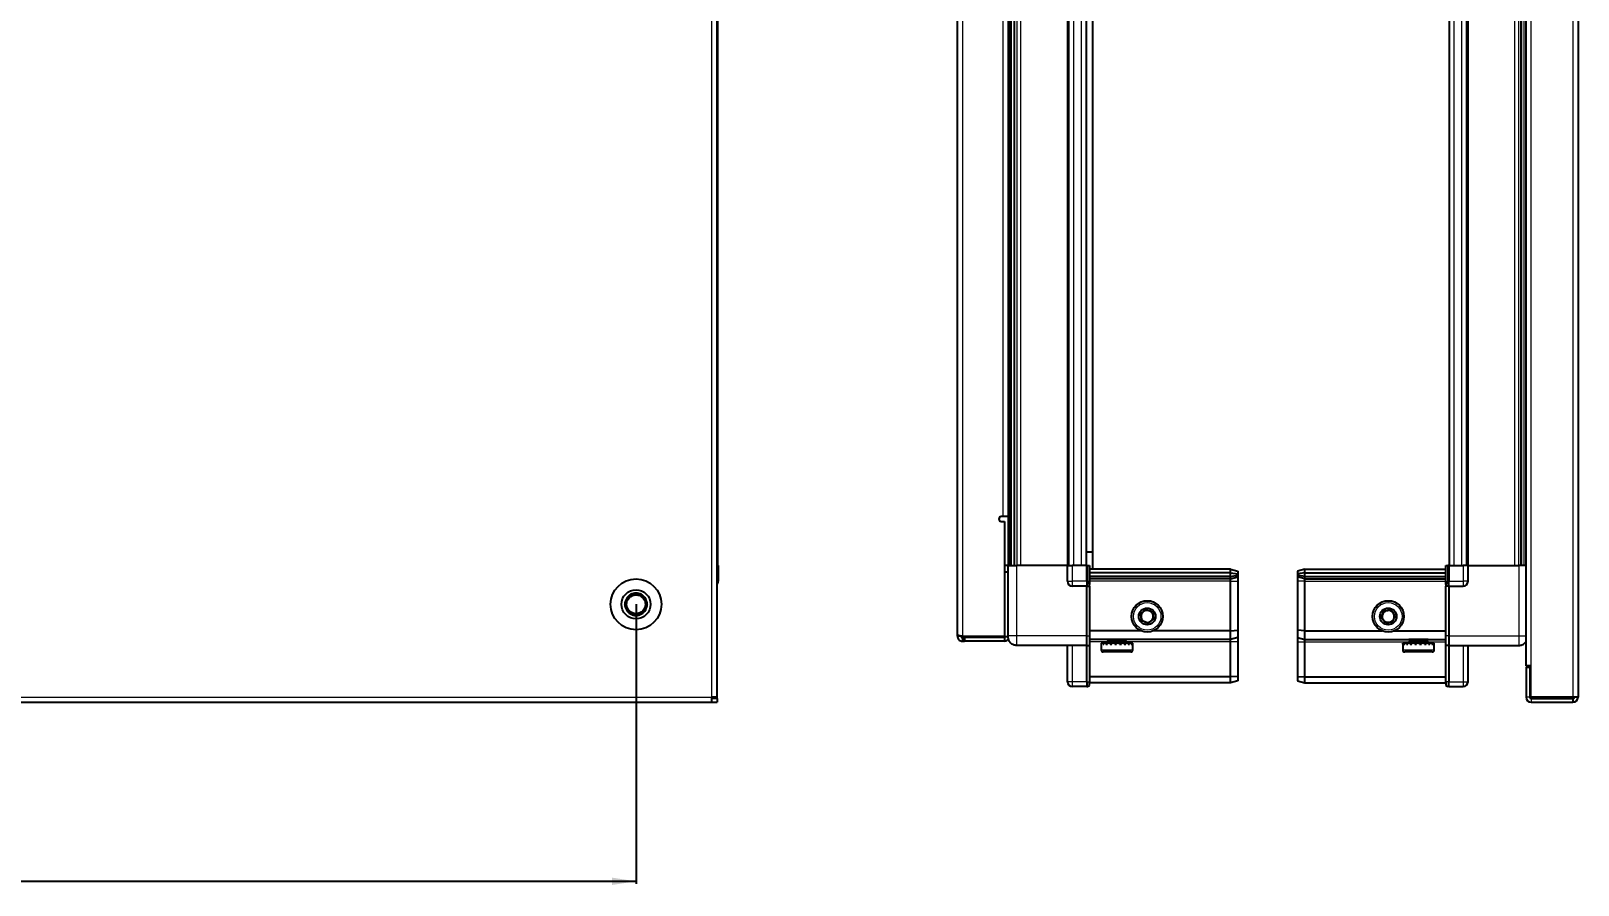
# Model space of a CAD drawing. Header units: millimetres. Extents: x 834 to 3132, y 741 to 1858.
# Drawn here: x 1474 to 2113, y 1152 to 1505 of the extents above; entities that cross this region are included whole.
import ezdxf

# ---------------------------------------------------------------- set-up
doc = ezdxf.new("R2010")
doc.units = ezdxf.units.MM
doc.layers.add('FORMAT', color=7, linetype='Continuous')
doc.styles.add('SLDTEXTSTYLE0', font='TXT', dxfattribs={"width": 0.75})
doc.dimstyles.new('SLDDIMSTYLE0', dxfattribs={"dimtxt": 20, "dimasz": 10, "dimexe": 0, "dimexo": 0.0625, "dimgap": 5, "dimtad": 2, "dimdec": 1, "dimrnd": 1e-09, "dimzin": 12, "dimdsep": 46, "dimtxsty": 'SLDTEXTSTYLE0', "dimsah": 1, "dimcen": 0.09, "dimadec": 0, "dimazin": 3, "dimtfac": 1, "dimtofl": 0, "dimtmove": 0, "dimatfit": 3, "dimfxl": 0, "dimfrac": 2, "dimtolj": 1, "dimtzin": 12, "dimarcsym": 0})

# ---------------------------------------------------------------- blocks, each defined once
blk = doc.blocks.new('_D_2')
at = {"layer": 'FORMAT'}
for p, q in [((991.82, 1267.75), (991.82, 1152.26)), ((1723.82, 1267.75), (1723.82, 1152.26)), ((991.82, 1153.26), (1723.82, 1153.26))]:
    blk.add_line(p, q, dxfattribs=at)
for points in [[(991.82, 1153.26), (1001.82, 1151.72), (1001.82, 1154.8)], [(1723.82, 1153.26), (1713.82, 1154.8), (1713.82, 1151.72)]]:
    blk.add_solid(points, dxfattribs=at)
at = {"layer": 'FORMAT', "insert": (1335.66, 1179.04), "char_height": 20, "attachment_point": 1, "style": 'SLDTEXTSTYLE0'}
blk.add_mtext('732', dxfattribs=at)

msp = doc.modelspace()

# ---------------------------------------------------------------- linework, layer by layer
at = {"color": 8, "linetype": 'Continuous', "lineweight": 18}
for p, q in [((1755.22, 1229.36), (1755.22, 1724.16)), ((2111.32, 1724.16), (2111.32, 1229.36)), ((2093.92, 1711.26), (2093.92, 1242.26)), ((1858.82, 1699.01), (1858.82, 1254.51)), ((1878.96, 1669.76), (1878.96, 1283.76)), ((1881.4, 1283.76), (1881.4, 1669.76)), ((1882.82, 1669.76), (1882.82, 1283.76)), ((1902.22, 1283.76), (1902.22, 1669.76)), ((1904.87, 1283.76), (1904.87, 1669.76)), ((1908.07, 1283.76), (1908.07, 1669.76)), ((2062.07, 1669.76), (2062.07, 1283.76)), ((2065.27, 1669.76), (2065.27, 1283.76)), ((2067.92, 1669.76), (2067.92, 1283.76)), ((2087.32, 1283.76), (2087.32, 1669.76)), ((2088.74, 1669.76), (2088.74, 1283.76)), ((2091.18, 1283.76), (2091.18, 1669.76)), ((1875.62, 1304.01), (1875.62, 1649.51)), ((1877.72, 1283.76), (1877.72, 1304.01)), ((1881.22, 1283.76), (1881.22, 1254.76)), ((1904.22, 1283.76), (1904.22, 1277.26)), ((2059.92, 1283.76), (2059.59, 1283.76)), ((2065.92, 1283.76), (2065.92, 1277.26)), ((2088.92, 1283.76), (2088.92, 1254.76)), ((1757.32, 1277.26), (1757.82, 1277.26)), ((1902.22, 1277.26), (1904.22, 1277.26)), ((1904.22, 1277.26), (1904.22, 1275.26)), ((1910.22, 1277.26), (1904.22, 1277.26)), ((1910.22, 1277.26), (1910.55, 1277.26)), ((1911.42, 1275.06), (1910.22, 1275.06)), ((1969.72, 1277.26), (1911.42, 1277.26)), ((1969.72, 1277.26), (1972.72, 1277.26)), ((2000.42, 1277.26), (1997.42, 1277.26)), ((2000.42, 1277.26), (2058.72, 1277.26)), ((2059.92, 1275.06), (2058.72, 1275.06)), ((2059.92, 1277.26), (2059.59, 1277.26)), ((2059.92, 1277.26), (2065.92, 1277.26)), ((2067.92, 1277.26), (2065.92, 1277.26)), ((2065.92, 1277.26), (2065.92, 1275.26)), ((1910.22, 1254.76), (1881.22, 1254.76)), ((1910.22, 1254.76), (1911.42, 1254.76)), ((2059.92, 1254.76), (2058.72, 1254.76)), ((2059.92, 1254.76), (2088.92, 1254.76)), ((1904.22, 1250.76), (1904.22, 1235.76)), ((1911.42, 1250.56), (1910.22, 1250.56)), ((1918.72, 1252.26), (1911.42, 1252.26)), ((1916.39, 1248.86), (1916.22, 1248.86)), ((1929.22, 1248.86), (1916.39, 1248.86)), ((1969.72, 1252.26), (1926.72, 1252.26)), ((1972.72, 1252.26), (1969.72, 1252.26)), ((1997.42, 1252.26), (2000.42, 1252.26)), ((2000.42, 1252.26), (2043.42, 1252.26)), ((2053.92, 1248.86), (2040.92, 1248.86)), ((2051.42, 1252.26), (2058.72, 1252.26)), ((2059.92, 1250.56), (2058.72, 1250.56)), ((2065.92, 1250.76), (2065.92, 1235.76)), ((1904.22, 1235.76), (1902.22, 1235.76)), ((1904.22, 1235.76), (1904.22, 1233.76)), ((1910.22, 1235.76), (1904.22, 1235.76)), ((1910.22, 1235.76), (1911.42, 1235.76)), ((2059.92, 1235.76), (2058.72, 1235.76)), ((2059.92, 1235.76), (2065.92, 1235.76)), ((2065.92, 1235.76), (2067.92, 1235.76)), ((2065.92, 1235.76), (2065.92, 1233.76)), ((960.42, 1229.36), (1755.22, 1229.36)), ((2093.42, 1229.36), (2091.92, 1229.36)), ((2094.02, 1228.76), (2094.02, 1227.26))]:
    msp.add_line(p, q, dxfattribs=at)
at = {"color": 7, "linetype": 'Continuous', "lineweight": 25}
for p, q in [((1757.32, 1229.36), (1757.32, 1724.16)), ((2113.42, 1724.16), (2113.42, 1229.36)), ((2091.82, 1711.26), (2091.82, 1242.26)), ((1856.72, 1255.11), (1856.72, 1698.41)), ((1757.67, 1283.76), (1757.67, 1669.76)), ((1878.37, 1283.76), (1878.37, 1669.76)), ((1880.16, 1669.76), (1880.16, 1283.76)), ((1880.2, 1669.76), (1880.2, 1283.76)), ((1902.87, 1283.76), (1902.87, 1669.76)), ((1910.07, 1283.76), (1910.07, 1669.76)), ((2060.07, 1669.76), (2060.07, 1283.76)), ((2067.27, 1669.76), (2067.27, 1283.76)), ((2089.94, 1283.76), (2089.94, 1669.76)), ((2089.98, 1283.76), (2089.98, 1669.76)), ((2091.77, 1669.76), (2091.77, 1283.76)), ((1912.57, 1662.76), (1912.57, 1289.26)), ((1877.72, 1649.51), (1877.72, 1304.01)), ((1875.62, 1304.01), (1874.87, 1304.01)), ((1874.87, 1302.01), (1876.22, 1302.01)), ((1877.72, 1304.01), (1875.62, 1304.01)), ((1876.22, 1302.01), (1876.22, 1254.51)), ((1912.57, 1289.26), (1910.07, 1289.26)), ((1912.57, 1289.26), (1912.57, 1282.26)), ((1757.32, 1283.76), (1757.82, 1283.76)), ((1757.82, 1283.76), (1757.82, 1283.76)), ((1757.82, 1277.26), (1757.82, 1283.76)), ((1757.82, 1283.76), (1757.82, 1277.26)), ((1877.72, 1283.76), (1876.22, 1283.76)), ((1877.72, 1281.01), (1876.22, 1281.01)), ((1877.72, 1254.76), (1877.72, 1283.76)), ((1902.22, 1283.76), (1881.22, 1283.76)), ((1902.22, 1277.26), (1902.22, 1283.76)), ((1902.22, 1283.76), (1904.22, 1283.76)), ((1910.22, 1283.76), (1904.22, 1283.76)), ((1910.22, 1283.76), (1910.55, 1283.76)), ((1910.22, 1277.26), (1910.22, 1283.76)), ((1910.55, 1277.26), (1910.55, 1283.76)), ((1910.55, 1283.76), (1911.42, 1283.76)), ((1911.42, 1283.76), (1911.42, 1275.93)), ((1969.72, 1282.26), (1911.42, 1282.26)), ((1969.72, 1280.76), (1911.42, 1280.76)), ((1969.72, 1280.76), (1969.72, 1282.26)), ((1969.72, 1282.26), (1972.72, 1281.45)), ((1969.72, 1279.26), (1969.72, 1280.76)), ((1969.72, 1280.76), (1972.72, 1280.3)), ((1969.72, 1279.26), (1972.72, 1279.8)), ((1972.72, 1281.45), (1972.72, 1280.3)), ((1972.72, 1280.3), (1972.72, 1279.8)), ((1972.72, 1279.8), (1972.72, 1279.06)), ((2000.42, 1282.26), (1997.42, 1281.45)), ((1997.42, 1281.45), (1997.42, 1280.3)), ((2000.42, 1280.76), (1997.42, 1280.3)), ((1997.42, 1280.3), (1997.42, 1279.8)), ((2000.42, 1279.26), (1997.42, 1279.8)), ((1997.42, 1279.8), (1997.42, 1279.06)), ((2000.42, 1280.76), (2000.42, 1282.26)), ((2000.42, 1282.26), (2058.72, 1282.26)), ((2000.42, 1280.76), (2058.72, 1280.76)), ((2000.42, 1279.26), (2000.42, 1280.76)), ((2058.72, 1275.93), (2058.72, 1283.76)), ((2058.72, 1283.76), (2059.59, 1283.76)), ((2059.59, 1283.76), (2059.59, 1283.76)), ((2059.59, 1283.76), (2059.59, 1277.26)), ((2059.92, 1283.76), (2059.59, 1283.76)), ((2059.92, 1283.76), (2059.92, 1277.26)), ((2059.92, 1283.76), (2059.92, 1283.76)), ((2059.92, 1283.76), (2059.92, 1277.26)), ((2059.92, 1283.76), (2065.92, 1283.76)), ((2067.92, 1283.76), (2065.92, 1283.76)), ((2067.92, 1277.26), (2067.92, 1283.76)), ((2067.92, 1283.76), (2088.92, 1283.76)), ((1910.22, 1275.26), (1904.22, 1275.26)), ((1910.22, 1277.26), (1910.22, 1275.26)), ((1910.22, 1277.26), (1910.22, 1275.26)), ((1910.22, 1275.26), (1911.42, 1275.26)), ((1910.22, 1275.06), (1910.22, 1275.26)), ((1910.22, 1254.76), (1910.22, 1275.06)), ((1969.72, 1279.26), (1911.42, 1279.26)), ((1969.72, 1278.26), (1911.42, 1278.26)), ((1911.42, 1275.26), (1911.42, 1275.93)), ((1911.42, 1275.26), (1911.42, 1275.06)), ((1911.42, 1275.06), (1911.42, 1254.76)), ((1969.72, 1278.26), (1969.72, 1279.26)), ((1969.72, 1278.26), (1972.72, 1279.06)), ((1969.72, 1277.26), (1969.72, 1278.26)), ((1969.72, 1256.76), (1969.72, 1277.26)), ((1972.72, 1279.06), (1972.72, 1277.26)), ((1972.72, 1277.26), (1972.72, 1257.09)), ((2000.42, 1278.26), (1997.42, 1279.06)), ((1997.42, 1279.06), (1997.42, 1277.26)), ((1997.42, 1277.26), (1997.42, 1257.09)), ((2000.42, 1279.26), (2058.72, 1279.26)), ((2000.42, 1278.26), (2000.42, 1279.26)), ((2000.42, 1278.26), (2058.72, 1278.26)), ((2000.42, 1277.26), (2000.42, 1278.26)), ((2000.42, 1256.76), (2000.42, 1277.26)), ((2058.72, 1275.93), (2058.72, 1275.26)), ((2059.92, 1275.26), (2058.72, 1275.26)), ((2058.72, 1275.06), (2058.72, 1275.26)), ((2058.72, 1254.76), (2058.72, 1275.06)), ((2059.92, 1275.26), (2059.92, 1277.26)), ((2059.92, 1275.26), (2059.92, 1275.06)), ((2059.92, 1275.26), (2065.92, 1275.26)), ((2059.92, 1275.06), (2059.92, 1254.76)), ((1856.72, 1254.61), (1856.72, 1255.11)), ((1858.22, 1254.61), (1856.72, 1254.61)), ((1876.22, 1254.51), (1858.82, 1254.51)), ((1876.22, 1254.51), (1877.72, 1254.51)), ((1910.22, 1250.76), (1910.22, 1254.76)), ((1932.72, 1256.76), (1911.42, 1256.76)), ((1911.42, 1254.76), (1911.42, 1250.76)), ((1969.72, 1256.76), (1937.72, 1256.76)), ((1969.72, 1256.76), (1972.72, 1257.09)), ((1969.72, 1253.26), (1969.72, 1256.76)), ((1972.72, 1257.09), (1972.72, 1254.06)), ((2000.42, 1256.76), (1997.42, 1257.09)), ((1997.42, 1257.09), (1997.42, 1254.06)), ((2000.42, 1256.76), (2032.42, 1256.76)), ((2000.42, 1253.26), (2000.42, 1256.76)), ((2037.42, 1256.76), (2058.72, 1256.76)), ((2058.72, 1250.76), (2058.72, 1254.76)), ((2059.92, 1254.76), (2059.92, 1250.76)), ((1858.82, 1254.01), (1858.82, 1252.51)), ((1858.82, 1254.01), (1859.72, 1254.01)), ((1858.82, 1252.51), (1859.72, 1252.51)), ((1859.72, 1254.01), (1859.72, 1252.51)), ((1876.22, 1254.01), (1859.72, 1254.01)), ((1876.22, 1252.51), (1859.72, 1252.51)), ((1876.22, 1254.01), (1876.22, 1252.51)), ((1910.22, 1250.76), (1881.22, 1250.76)), ((1902.22, 1235.76), (1902.22, 1250.76)), ((1910.22, 1250.76), (1911.42, 1250.76)), ((1910.22, 1250.56), (1910.22, 1250.76)), ((1910.22, 1235.76), (1910.22, 1250.56)), ((1969.72, 1253.26), (1911.42, 1253.26)), ((1911.42, 1250.76), (1911.42, 1250.56)), ((1911.42, 1250.56), (1911.42, 1235.76)), ((1916.22, 1251.76), (1916.22, 1248.86)), ((1916.32, 1251.76), (1916.22, 1251.76)), ((1916.32, 1251.26), (1916.32, 1251.76)), ((1916.48, 1251.76), (1916.32, 1251.76)), ((1916.32, 1251.26), (1916.48, 1251.26)), ((1916.48, 1251.26), (1916.48, 1251.76)), ((1916.97, 1251.76), (1916.48, 1251.76)), ((1916.97, 1251.26), (1916.97, 1251.76)), ((1917.35, 1251.76), (1916.97, 1251.76)), ((1916.97, 1251.26), (1917.35, 1251.26)), ((1917.17, 1248.06), (1917.02, 1248.06)), ((1928.42, 1248.06), (1917.17, 1248.06)), ((1917.35, 1251.26), (1917.35, 1251.76)), ((1918.19, 1251.76), (1917.35, 1251.76)), ((1918.19, 1251.26), (1918.19, 1251.76)), ((1918.75, 1251.76), (1918.19, 1251.76)), ((1918.19, 1251.26), (1918.75, 1251.26)), ((1918.32, 1251.86), (1918.32, 1251.76)), ((1923.72, 1251.86), (1918.32, 1251.86)), ((1918.72, 1253.26), (1918.72, 1253.22)), ((1918.72, 1253.22), (1919.41, 1252.74)), ((1918.82, 1253.22), (1918.72, 1253.22)), ((1919.41, 1252.74), (1918.72, 1252.26)), ((1918.82, 1252.26), (1918.72, 1252.26)), ((1918.75, 1251.26), (1918.75, 1251.76)), ((1919.85, 1251.76), (1918.75, 1251.76)), ((1926.72, 1253.22), (1918.82, 1253.22)), ((1926.72, 1252.26), (1918.82, 1252.26)), ((1919.5, 1252.74), (1919.41, 1252.74)), ((1926.03, 1252.74), (1919.5, 1252.74)), ((1919.85, 1251.26), (1919.85, 1251.76)), ((1920.54, 1251.76), (1919.85, 1251.76)), ((1919.85, 1251.26), (1920.54, 1251.26)), ((1920.54, 1251.26), (1920.54, 1251.76)), ((1921.8, 1251.76), (1920.54, 1251.76)), ((1921.8, 1251.26), (1921.8, 1251.76)), ((1922.1, 1251.76), (1921.8, 1251.76)), ((1921.8, 1251.26), (1922.53, 1251.26)), ((1922.1, 1251.26), (1922.1, 1251.76)), ((1922.53, 1251.26), (1922.53, 1251.76)), ((1923.83, 1251.76), (1922.53, 1251.76)), ((1927.12, 1251.86), (1923.72, 1251.86)), ((1923.83, 1251.26), (1923.83, 1251.76)), ((1923.83, 1251.26), (1924.55, 1251.26)), ((1923.96, 1251.26), (1923.96, 1251.76)), ((1924.55, 1251.76), (1923.96, 1251.76)), ((1924.55, 1251.26), (1924.55, 1251.76)), ((1925.76, 1251.76), (1924.55, 1251.76)), ((1925.76, 1251.26), (1925.76, 1251.76)), ((1926.39, 1251.76), (1925.76, 1251.76)), ((1925.76, 1251.26), (1926.39, 1251.26)), ((1926.03, 1252.74), (1926.72, 1253.22)), ((1926.72, 1252.26), (1926.03, 1252.74)), ((1926.39, 1251.26), (1926.39, 1251.76)), ((1927.38, 1251.76), (1926.39, 1251.76)), ((1926.72, 1253.22), (1926.72, 1253.26)), ((1927.12, 1251.76), (1927.12, 1251.86)), ((1927.38, 1251.26), (1927.38, 1251.76)), ((1927.87, 1251.76), (1927.38, 1251.76)), ((1927.38, 1251.26), (1927.87, 1251.26)), ((1927.87, 1251.26), (1927.87, 1251.76)), ((1928.55, 1251.76), (1927.87, 1251.76)), ((1928.55, 1251.26), (1928.55, 1251.76)), ((1928.84, 1251.76), (1928.55, 1251.76)), ((1928.55, 1251.26), (1928.84, 1251.26)), ((1928.84, 1251.26), (1928.84, 1251.76)), ((1929.15, 1251.76), (1928.84, 1251.76)), ((1929.15, 1251.26), (1929.15, 1251.76)), ((1929.22, 1251.76), (1929.15, 1251.76)), ((1929.15, 1251.26), (1929.22, 1251.26)), ((1929.22, 1248.86), (1929.22, 1251.76)), ((1929.22, 1251.26), (1929.22, 1251.76)), ((1929.22, 1251.76), (1929.22, 1251.76)), ((1972.72, 1254.06), (1969.72, 1253.26)), ((1969.72, 1252.26), (1969.72, 1253.26)), ((1969.72, 1237.76), (1969.72, 1252.26)), ((1972.72, 1254.06), (1972.72, 1252.26)), ((1972.72, 1252.26), (1972.72, 1237.91)), ((1997.42, 1254.06), (2000.42, 1253.26)), ((1997.42, 1254.06), (1997.42, 1252.26)), ((1997.42, 1252.26), (1997.42, 1237.91)), ((2000.42, 1253.26), (2058.72, 1253.26)), ((2000.42, 1252.26), (2000.42, 1253.26)), ((2000.42, 1237.76), (2000.42, 1252.26)), ((2040.92, 1251.76), (2040.92, 1248.86)), ((2040.94, 1251.76), (2040.92, 1251.76)), ((2040.94, 1251.26), (2040.94, 1251.76)), ((2041.04, 1251.76), (2040.94, 1251.76)), ((2040.94, 1251.26), (2041.04, 1251.26)), ((2041.04, 1251.26), (2041.04, 1251.76)), ((2041.41, 1251.76), (2041.04, 1251.76)), ((2041.41, 1251.26), (2041.41, 1251.76)), ((2041.73, 1251.76), (2041.41, 1251.76)), ((2041.41, 1251.26), (2041.73, 1251.26)), ((2053.12, 1248.06), (2041.72, 1248.06)), ((2041.73, 1251.26), (2041.73, 1251.76)), ((2042.47, 1251.76), (2041.73, 1251.76)), ((2042.47, 1251.26), (2042.47, 1251.76)), ((2042.97, 1251.76), (2042.47, 1251.76)), ((2042.47, 1251.26), (2042.97, 1251.26)), ((2042.97, 1251.26), (2042.97, 1251.76)), ((2044.01, 1251.76), (2042.97, 1251.76)), ((2043.02, 1251.86), (2043.02, 1251.76)), ((2051.82, 1251.86), (2043.02, 1251.86)), ((2043.42, 1253.26), (2043.42, 1253.22)), ((2043.42, 1253.22), (2044.11, 1252.74)), ((2051.42, 1253.22), (2043.42, 1253.22)), ((2044.11, 1252.74), (2043.42, 1252.26)), ((2051.42, 1252.26), (2043.42, 1252.26)), ((2044.01, 1251.26), (2044.01, 1251.76)), ((2044.66, 1251.76), (2044.01, 1251.76)), ((2044.01, 1251.26), (2044.66, 1251.26)), ((2050.73, 1252.74), (2044.11, 1252.74)), ((2044.66, 1251.26), (2044.66, 1251.76)), ((2045.89, 1251.76), (2044.66, 1251.76)), ((2045.89, 1251.26), (2045.89, 1251.76)), ((2046.38, 1251.76), (2045.89, 1251.76)), ((2045.89, 1251.26), (2046.61, 1251.26)), ((2046.38, 1251.26), (2046.38, 1251.76)), ((2046.61, 1251.26), (2046.61, 1251.76)), ((2047.91, 1251.76), (2046.61, 1251.76)), ((2047.91, 1251.26), (2047.91, 1251.76)), ((2047.91, 1251.26), (2048.64, 1251.26)), ((2048.25, 1251.26), (2048.25, 1251.76)), ((2048.64, 1251.76), (2048.25, 1251.76)), ((2048.64, 1251.26), (2048.64, 1251.76)), ((2049.89, 1251.76), (2048.64, 1251.76)), ((2049.89, 1251.26), (2049.89, 1251.76)), ((2050.56, 1251.76), (2049.89, 1251.76)), ((2049.89, 1251.26), (2050.56, 1251.26)), ((2050.56, 1251.26), (2050.56, 1251.76)), ((2051.63, 1251.76), (2050.56, 1251.76)), ((2050.73, 1252.74), (2051.42, 1253.22)), ((2051.42, 1252.26), (2050.73, 1252.74)), ((2051.42, 1253.22), (2051.42, 1253.26)), ((2051.63, 1251.26), (2051.63, 1251.76)), ((2052.16, 1251.76), (2051.63, 1251.76)), ((2051.63, 1251.26), (2052.16, 1251.26)), ((2051.82, 1251.76), (2051.82, 1251.86)), ((2052.16, 1251.26), (2052.16, 1251.76)), ((2052.95, 1251.76), (2052.16, 1251.76)), ((2052.95, 1251.26), (2052.95, 1251.76)), ((2053.3, 1251.76), (2052.95, 1251.76)), ((2052.95, 1251.26), (2053.3, 1251.26)), ((2053.3, 1251.26), (2053.3, 1251.76)), ((2053.74, 1251.76), (2053.3, 1251.76)), ((2053.74, 1251.26), (2053.74, 1251.76)), ((2053.87, 1251.76), (2053.74, 1251.76)), ((2053.74, 1251.26), (2053.87, 1251.26)), ((2053.87, 1251.26), (2053.87, 1251.76)), ((2053.92, 1251.76), (2053.87, 1251.76)), ((2053.92, 1248.86), (2053.92, 1251.76)), ((2059.92, 1250.76), (2058.72, 1250.76)), ((2058.72, 1250.56), (2058.72, 1250.76)), ((2058.72, 1235.76), (2058.72, 1250.56)), ((2059.92, 1250.76), (2059.92, 1250.56)), ((2059.92, 1250.76), (2088.92, 1250.76)), ((2059.92, 1250.56), (2059.92, 1235.76)), ((2059.92, 1250.56), (2059.92, 1235.76)), ((2067.92, 1235.76), (2067.92, 1250.76)), ((2093.92, 1242.26), (2091.82, 1242.26)), ((2091.92, 1241.76), (2093.42, 1241.76)), ((2091.92, 1241.76), (2091.92, 1229.36)), ((2093.42, 1241.76), (2093.42, 1229.36)), ((2093.92, 1229.36), (2093.92, 1242.26)), ((1910.22, 1235.76), (1910.22, 1233.76)), ((1969.72, 1237.76), (1911.42, 1237.76)), ((1911.42, 1234.26), (1911.42, 1235.76)), ((1969.72, 1235.26), (1911.42, 1235.26)), ((1972.72, 1237.91), (1969.72, 1237.76)), ((1969.72, 1235.26), (1969.72, 1237.76)), ((1972.72, 1236.06), (1969.72, 1235.26)), ((1972.72, 1237.91), (1972.72, 1236.06)), ((1997.42, 1237.91), (2000.42, 1237.76)), ((1997.42, 1237.91), (1997.42, 1236.06)), ((1997.42, 1236.06), (2000.42, 1235.26)), ((2000.42, 1237.76), (2058.72, 1237.76)), ((2000.42, 1235.26), (2000.42, 1237.76)), ((2000.42, 1235.26), (2058.72, 1235.26)), ((2058.72, 1235.76), (2058.72, 1234.26)), ((2059.92, 1233.76), (2059.92, 1235.76)), ((1757.32, 1229.36), (1755.22, 1229.36)), ((1755.22, 1227.26), (1755.22, 1229.36)), ((1757.32, 1228.76), (1755.22, 1228.76)), ((1757.32, 1228.76), (1757.32, 1229.36)), ((1757.32, 1228.76), (1757.32, 1227.26)), ((1910.22, 1233.76), (1904.22, 1233.76)), ((1910.22, 1233.76), (1910.55, 1233.76)), ((1910.22, 1233.76), (1910.22, 1233.76)), ((1910.22, 1233.76), (1910.55, 1233.76)), ((1910.55, 1233.76), (1911.42, 1234.26)), ((1910.55, 1233.76), (1911.42, 1234.26)), ((2058.72, 1234.26), (2059.59, 1233.76)), ((2059.92, 1233.76), (2059.59, 1233.76)), ((2059.92, 1233.76), (2065.92, 1233.76)), ((2111.32, 1229.36), (2093.92, 1229.36)), ((2094.02, 1228.76), (2111.32, 1228.76)), ((2113.42, 1229.36), (2111.32, 1229.36)), ((2111.32, 1228.76), (2111.32, 1227.26)), ((960.42, 1227.26), (1755.22, 1227.26)), ((1755.22, 1227.26), (1757.32, 1227.26)), ((2094.02, 1227.26), (2111.32, 1227.26))]:
    msp.add_line(p, q, dxfattribs=at)
for centre, radius in [((1723.82, 1267.76), 10.5), ((1723.82, 1267.76), 6), ((1723.82, 1267.76), 3.9), ((1935.22, 1262.76), 6.5), ((2034.92, 1262.76), 6.5), ((1935.22, 1262.76), 3.46), ((2034.92, 1262.76), 3.46)]:
    msp.add_circle(centre, radius, dxfattribs=at)
at = {"color": 8, "linetype": 'Continuous', "lineweight": 18}
for centre in [(1935.22, 1262.76), (2034.92, 1262.76)]:
    msp.add_circle(centre, 5.7, dxfattribs=at)
at = {"color": 7, "linetype": 'Continuous', "lineweight": 25}
for centre, radius, start, end in [((1874.87, 1303.01), 1, 90, 270), ((1755.82, 1277.26), 2, 318.57492, 360), ((1755.82, 1277.26), 2, 318.59038, 0), ((1904.22, 1277.26), 2, 180, 270), ((2065.92, 1277.26), 2, 270, 0), ((1723.82, 1267.76), 4.62, 120, 180), ((1723.82, 1267.76), 4.62, 180, 240), ((1723.82, 1267.76), 4.62, 60, 120), ((1723.82, 1267.76), 4.62, 360, 60), ((1723.82, 1267.76), 4.62, 300, 360), ((1723.82, 1267.76), 4.62, 240, 300), ((1935.22, 1262.76), 2.5, 127.98423, 187.98423), ((1935.22, 1262.76), 2.5, 187.98423, 247.98423), ((1935.22, 1262.76), 2.5, 67.98423, 127.98423), ((1935.22, 1262.76), 2.5, 247.98423, 307.98423), ((1935.22, 1262.76), 2.5, 7.98423, 67.98423), ((1935.22, 1262.76), 2.5, 307.98423, 7.98423), ((2034.92, 1262.76), 2.5, 155.91157, 215.91157), ((2034.92, 1262.76), 2.5, 95.91157, 155.91157), ((2034.92, 1262.76), 2.5, 215.91157, 275.91157), ((2034.92, 1262.76), 2.5, 35.91157, 95.91157), ((2034.92, 1262.76), 2.5, 275.91157, 335.91157), ((2034.92, 1262.76), 2.5, 335.91157, 35.91157), ((1858.72, 1255.01), 0.5, 243.29122, 270), ((1876.12, 1254.61), 0.6, 270, 350.40593), ((1876.12, 1254.61), 2.1, 272.7294, 327.8305), ((1917.02, 1248.86), 0.8, 180, 270), ((1918.32, 1252.26), 0.4, 270, 0), ((1927.12, 1252.26), 0.4, 180, 270), ((1928.42, 1248.86), 0.8, 270, 360), ((2041.72, 1248.86), 0.8, 180, 270), ((2043.02, 1252.26), 0.4, 270, 0), ((2051.82, 1252.26), 0.4, 180, 270), ((2053.12, 1248.86), 0.8, 270, 0), ((1904.22, 1235.76), 2, 180, 270), ((2065.92, 1235.76), 2, 270, 0), ((2094.02, 1229.36), 2.1, 180, 270), ((2094.02, 1229.36), 0.6, 180, 270), ((2111.32, 1229.36), 2.1, 270, 0), ((2111.32, 1229.36), 0.6, 270, 0)]:
    msp.add_arc(centre, radius, start, end, dxfattribs=at)
for centre, start_param, end_param in [((1914.02, 1277.26), 3.141593, 3.864327), ((2056.12, 1277.26), 5.560451, 6.283185)]:
    msp.add_ellipse(centre, major_axis=(3.46, 0), ratio=0.57735, start_param=start_param, end_param=end_param, dxfattribs=at)
for points, knots in [([(1877.72, 1283.76), (1877.76, 1283.76), (1877.84, 1283.76), (1878.44, 1283.76), (1879.33, 1283.76), (1880.31, 1283.76), (1880.96, 1283.76), (1881.22, 1283.76)], [0, 0, 0, 0, 0.214694, 0.429388, 0.644082, 0.858775, 1, 1, 1, 1]), ([(2091.77, 1283.76), (2091.73, 1283.76), (2091.51, 1283.76), (2090.79, 1283.76), (2089.83, 1283.76), (2089.18, 1283.76), (2088.92, 1283.76)], [0, 0, 0, 0, 0.071707, 0.420979, 0.770251, 1, 1, 1, 1]), ([(1719.21, 1267.76), (1719.54, 1268.33), (1720.1, 1269.31), (1720.92, 1270.73), (1721.33, 1271.44), (1721.52, 1271.76)], [0, 0, 0, 0, 0.439131, 0.751378, 1, 1, 1, 1]), ([(1721.52, 1263.76), (1721.18, 1264.33), (1720.62, 1265.31), (1719.8, 1266.73), (1719.39, 1267.44), (1719.21, 1267.76)], [0, 0, 0, 0, 0.439131, 0.751378, 1, 1, 1, 1]), ([(1721.52, 1271.76), (1721.72, 1271.76), (1722.42, 1271.76), (1723.73, 1271.76), (1725.12, 1271.76), (1725.87, 1271.76), (1726.13, 1271.76)], [0, 0, 0, 0, 0.139329, 0.48527, 0.816356, 1, 1, 1, 1]), ([(1726.13, 1271.76), (1726.46, 1271.18), (1727.03, 1270.2), (1727.85, 1268.78), (1728.26, 1268.07), (1728.44, 1267.76)], [0, 0, 0, 0, 0.439131, 0.751378, 1, 1, 1, 1]), ([(1728.44, 1267.76), (1728.11, 1267.18), (1727.55, 1266.2), (1726.72, 1264.78), (1726.32, 1264.07), (1726.13, 1263.76)], [0, 0, 0, 0, 0.439131, 0.751378, 1, 1, 1, 1]), ([(1726.13, 1263.76), (1725.87, 1263.76), (1725.12, 1263.76), (1723.73, 1263.76), (1722.42, 1263.76), (1721.72, 1263.76), (1721.52, 1263.76)], [0, 0, 0, 0, 0.183644, 0.51473, 0.860671, 1, 1, 1, 1]), ([(1932.54, 1263.84), (1932.95, 1264.16), (1933.71, 1264.75), (1934.47, 1265.34), (1934.82, 1265.62)], [0, 0, 0, 0, 0.5346859, 1, 1, 1, 1]), ([(1932.94, 1260.98), (1932.93, 1261.1), (1932.84, 1261.7), (1932.71, 1262.68), (1932.59, 1263.5), (1932.54, 1263.84)], [0, 0, 0, 0, 0.133125, 0.637099, 1, 1, 1, 1]), ([(1935.62, 1259.9), (1935.14, 1260.09), (1934.25, 1260.45), (1933.36, 1260.81), (1932.94, 1260.98)], [0, 0, 0, 0, 0.534686, 1, 1, 1, 1]), ([(1934.82, 1265.62), (1935.3, 1265.42), (1936.19, 1265.06), (1937.08, 1264.7), (1937.49, 1264.53)], [0, 0, 0, 0, 0.534686, 1, 1, 1, 1]), ([(1937.9, 1261.67), (1937.49, 1261.36), (1936.73, 1260.76), (1935.97, 1260.17), (1935.62, 1259.9)], [0, 0, 0, 0, 0.534686, 1, 1, 1, 1]), ([(1937.49, 1264.53), (1937.54, 1264.19), (1937.66, 1263.38), (1937.8, 1262.39), (1937.88, 1261.8), (1937.9, 1261.67)], [0, 0, 0, 0, 0.362901, 0.866875, 1, 1, 1, 1]), ([(2032.05, 1262.46), (2032.26, 1262.93), (2032.65, 1263.81), (2033.04, 1264.69), (2033.23, 1265.1)], [0, 0, 0, 0, 0.534686, 1, 1, 1, 1]), ([(2033.74, 1260.12), (2033.44, 1260.54), (2032.87, 1261.32), (2032.31, 1262.1), (2032.05, 1262.46)], [0, 0, 0, 0, 0.534686, 1, 1, 1, 1]), ([(2033.23, 1265.1), (2033.57, 1265.13), (2034.39, 1265.22), (2035.38, 1265.32), (2035.97, 1265.38), (2036.1, 1265.39)], [0, 0, 0, 0, 0.362901, 0.866875, 1, 1, 1, 1]), ([(2036.1, 1265.39), (2036.4, 1264.97), (2036.97, 1264.19), (2037.53, 1263.42), (2037.79, 1263.05)], [0, 0, 0, 0, 0.534686, 1, 1, 1, 1]), ([(2037.79, 1263.05), (2037.58, 1262.58), (2037.19, 1261.7), (2036.79, 1260.83), (2036.61, 1260.42)], [0, 0, 0, 0, 0.534686, 1, 1, 1, 1]), ([(1858.82, 1254.51), (1858.57, 1254.55), (1858.07, 1254.64), (1857.43, 1254.78), (1856.97, 1254.91), (1856.75, 1255.02), (1856.73, 1255.08), (1856.72, 1255.11)], [0, 0, 0, 0, 0.230255, 0.448522, 0.666786, 0.88505, 1, 1, 1, 1]), ([(1856.72, 1254.61), (1856.75, 1254.35), (1856.8, 1253.86), (1857.19, 1253.22), (1857.75, 1252.75), (1858.33, 1252.53), (1858.69, 1252.51), (1858.82, 1252.51)], [0, 0, 0, 0, 0.230255, 0.448522, 0.666786, 0.88505, 1, 1, 1, 1]), ([(1877.72, 1254.26), (1877.72, 1254.26), (1877.72, 1254.28), (1877.72, 1254.4), (1877.72, 1254.56), (1877.72, 1254.69), (1877.72, 1254.76)], [0, 0, 0, 0, 0.249394, 0.500333, 0.750167, 1, 1, 1, 1]), ([(1881.22, 1250.76), (1880.78, 1250.8), (1880.1, 1250.88), (1879.29, 1251.31), (1878.73, 1251.76), (1878.27, 1252.32), (1877.84, 1253.14), (1877.77, 1253.82), (1877.72, 1254.26)], [0, 0, 0, 0, 0.239457, 0.368361, 0.5, 0.631639, 0.760543, 1, 1, 1, 1]), ([(2036.61, 1260.42), (2036.49, 1260.41), (2035.89, 1260.34), (2034.9, 1260.24), (2034.08, 1260.16), (2033.74, 1260.12)], [0, 0, 0, 0, 0.133125, 0.637099, 1, 1, 1, 1]), ([(2088.92, 1250.76), (2089.36, 1250.8), (2090.04, 1250.88), (2090.85, 1251.31), (2091.41, 1251.75), (2091.68, 1252.12), (2091.82, 1252.31)], [0, 0, 0, 0, 0.384298, 0.591173, 0.802437, 1, 1, 1, 1])]:
    msp.add_open_spline(points, degree=3, knots=knots, dxfattribs=at)
msp.add_open_spline([(1858.22, 1254.61), (1858.23, 1254.53), (1858.25, 1254.37), (1858.39, 1254.17), (1858.58, 1254.03), (1858.74, 1254.02), (1858.82, 1254.01)], degree=3, dxfattribs=at)
at = {"color": 8, "linetype": 'Continuous', "lineweight": 18}
for points, knots in [([(1881.22, 1254.76), (1880.78, 1254.76), (1880.1, 1254.76), (1879.29, 1254.76), (1878.73, 1254.76), (1878.27, 1254.76), (1877.84, 1254.76), (1877.77, 1254.76), (1877.72, 1254.76)], [0, 0, 0, 0, 0.2394568, 0.3683607, 0.5, 0.6316393, 0.7605432, 1, 1, 1, 1]), ([(2088.92, 1254.76), (2089.36, 1254.76), (2090.04, 1254.76), (2090.85, 1254.76), (2091.41, 1254.76), (2091.68, 1254.76), (2091.82, 1254.76)], [0, 0, 0, 0, 0.384298, 0.591173, 0.802437, 1, 1, 1, 1])]:
    msp.add_open_spline(points, degree=3, knots=knots, dxfattribs=at)
for points in [[(1881.22, 1254.76), (1881.22, 1254.23), (1881.22, 1253.18), (1881.22, 1251.86), (1881.22, 1250.94), (1881.22, 1250.82), (1881.22, 1250.76)], [(2088.92, 1254.76), (2088.92, 1254.23), (2088.92, 1253.18), (2088.92, 1251.86), (2088.92, 1250.94), (2088.92, 1250.82), (2088.92, 1250.76)]]:
    msp.add_open_spline(points, degree=3, dxfattribs=at)

# ---------------------------------------------------------------- dimensions: what is measured, and where the dimension line sits
at = {"layer": 'FORMAT'}
dim = msp.add_linear_dim(base=(1723.82, 1153.26), p1=(991.82, 1267.76), p2=(1723.82, 1267.76), angle=0, dimstyle='SLDDIMSTYLE0', dxfattribs=at)
dim.commit()
dim.dimension.update_dxf_attribs({"geometry": '_D_2', "text_midpoint": (1357.82, 1153.26), "dimtype": 160})

doc.saveas('drawing.dxf')
